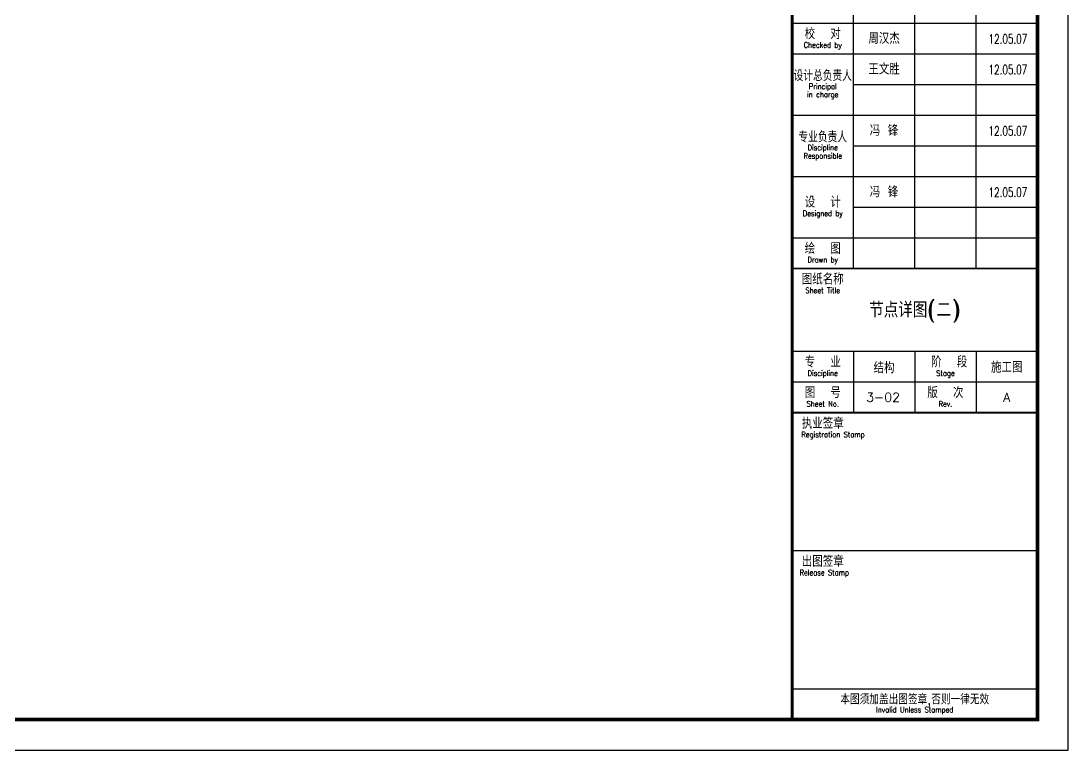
# Model space of a CAD drawing. Extents: x 0 to 125661, y -104936 to 8656.
# Drawn here: x 33721 to 40551, y -23760 to -19007 of the extents above; entities that cross this region are included whole.
import ezdxf
from ezdxf.enums import TextEntityAlignment as Align

# ---------------------------------------------------------------- set-up
doc = ezdxf.new("R2010")
doc.units = 0
doc.header["$LTSCALE"] = 800
doc.header["$MEASUREMENT"] = 0
doc.layers.get('0').update_dxf_attribs({"linetype": 'CONTINUOUS'})
doc.layers.add('图框', color=107, linetype='CONTINUOUS')
doc.styles.add('TKZ1_tjhts.shx', font='tjromant.shx', dxfattribs={"bigfont": 'tjhts.shx'})
doc.styles.add('TKZ2_tjkts.shx', font='tjromant.shx', dxfattribs={"bigfont": 'tjkts.shx'})

# ---------------------------------------------------------------- blocks, each defined once
blk = doc.blocks.new('TJAD_TK_A1')
for p, q in [((1271.38, 513.45), (1271.38, 643.45)), ((1291.38, 513.45), (1291.38, 633.45)), ((1311.38, 513.45), (1311.38, 633.45)), ((1251.38, 593.45), (1331.38, 593.45)), ((1251.38, 583.45), (1331.38, 583.45)), ((1271.38, 573.45), (1331.38, 573.45)), ((1251.38, 563.45), (1331.38, 563.45)), ((1271.38, 553.45), (1331.38, 553.45)), ((1251.38, 543.45), (1331.38, 543.45)), ((1271.38, 533.45), (1331.38, 533.45)), ((1251.38, 523.45), (1331.38, 523.45)), ((1251.38, 486.45), (1331.38, 486.45)), ((1271.38, 486.45), (1271.38, 466.45)), ((1291.38, 486.45), (1291.38, 466.45)), ((1311.38, 486.45), (1311.38, 466.45)), ((1251.38, 476.45), (1331.38, 476.45)), ((1251.38, 421.45), (1331.38, 421.45)), ((1251.38, 376.45), (1331.38, 376.45))]:
    blk.add_line(p, q)
for points, const_width in [([(1251.38, 940.45), (1251.38, 366.45)], 1), ([(1251.38, 513.45), (1331.38, 513.45)], 0.6), ([(1251.38, 466.45), (1331.38, 466.45)], 0.6)]:
    blk.add_lwpolyline(points, dxfattribs=dict(const_width=const_width))
at = {"layer": '图框'}
for p, q in [((1341.38, 356.45), (1341.38, 950.45)), ((500.38, 356.45), (1341.38, 356.45))]:
    blk.add_line(p, q, dxfattribs=at)
at = {"layer": '图框', "const_width": 1.2}
blk.add_lwpolyline([(1331.38, 940.45), (525.38, 940.45), (525.38, 366.45), (1331.38, 366.45)], close=True, dxfattribs=at)
at = {"style": 'TKZ2_tjkts.shx'}
for s, height, p in [('校  对', 3.6, (1261.38, 590)), ('设  计', 3.6, (1261.38, 535.1)), ('绘  图', 3.6, (1261.38, 520)), ('图纸名称', 3.6, (1261.38, 510)), ('专  业', 3.6, (1261.38, 483)), (' 阶  段', 3.6, (1301.38, 483)), ('图  号', 3.6, (1261.38, 473)), ('版  次', 3.6, (1301.38, 473)), ('执业签章', 3.6, (1261.38, 463)), ('出图签章', 3.6, (1261.38, 418)), ('本图须加盖出图签章,否则一律无效', 3, (1291.38, 372.88))]:
    blk.add_text(s, height=height, dxfattribs=at).set_placement(p, align=Align.MIDDLE_CENTER)
at = {"style": 'TKZ2_tjkts.shx', "width": 0.8}
for s, height, p in [('Checked by', 1.8, (1261.38, 586.3)), ('设计总负责人', 3.6, (1261.38, 576.33)), ('Principal', 1.8, (1261.38, 572.8)), ('in charge', 1.8, (1261.38, 570.15)), ('专业负责人', 3.6, (1261.38, 556.33)), ('Discipline', 1.8, (1261.38, 552.87)), ('Responsible', 1.8, (1261.38, 550.15)), ('Designed by', 1.8, (1261.38, 531.4)), ('Drawn by', 1.8, (1261.38, 516.3)), ('Sheet Title', 1.8, (1261.38, 506.3)), ('Discipline', 1.8, (1261.38, 479.3)), ('Stage', 1.8, (1301.38, 479.3)), ('Sheet No.', 1.8, (1261.38, 469.3)), ('Rev.', 1.8, (1301.38, 469.3)), ('Registration Stamp', 1.8, (1264.74, 459.3)), ('Release Stamp', 1.8, (1261.89, 414.3)), ('Invalid Unless Stamped', 1.8, (1291.38, 369.62))]:
    blk.add_text(s, height=height, dxfattribs=at).set_placement(p, align=Align.MIDDLE_CENTER)

msp = doc.modelspace()

# ---------------------------------------------------------------- block references
at = {"layer": '图框', "xscale": 20, "yscale": 20, "zscale": 20}
msp.add_blockref('TJAD_TK_A1', (13723.2, -30889), dxfattribs=at)

# ---------------------------------------------------------------- texts
at = {"layer": '图框', "style": 'TKZ1_tjhts.shx'}
for s, p in [('周汉杰', (39350.8, -19120)), ('王文胜', (39350.8, -19320)), ('冯 锋', (39350.8, -19720)), ('冯 锋', (39350.8, -20120))]:
    msp.add_text(s, height=72, dxfattribs=at).set_placement(p, align=Align.MIDDLE_CENTER)
at = {"layer": '图框', "style": 'TKZ1_tjhts.shx', "width": 0.7}
for p in [(40158.6, -19123.4), (40158.6, -19323.4), (40158.6, -19723.4), (40158.6, -20123.4)]:
    msp.add_text('12.05.07', height=60, dxfattribs=at).set_placement(p, align=Align.MIDDLE_CENTER)
at = {"layer": '图框', "color": 3, "style": 'TKZ1_tjhts.shx'}
for s, height, p in [('节点详图(二)', 100, (39550.8, -20890)), ('结构', 72, (39350.8, -21267.3)), ('施工图', 72, (40150.8, -21263.7)), ('3-02', 60, (39344.1, -21460)), ('A', 60, (40150.8, -21460))]:
    msp.add_text(s, height=height, dxfattribs=at).set_placement(p, align=Align.MIDDLE_CENTER)

doc.saveas('drawing.dxf')
